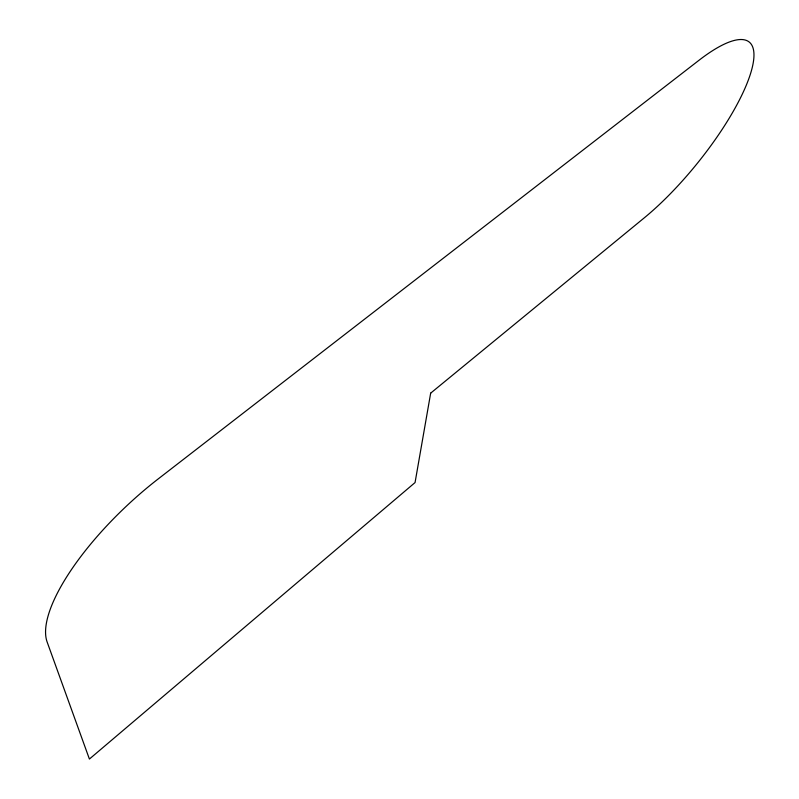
<?xml version="1.0" encoding="UTF-8"?>
<svg xmlns="http://www.w3.org/2000/svg" width="799" height="799" viewBox="0 0 799 799"><rect width="100%" height="100%" fill="white"/><g stroke="black" fill="none" stroke-linecap="round" stroke-linejoin="round"><path stroke-width="1.2" d="M430.671 393.148L415.061 482.556L89.408 759.05L47.181 642.126A153.138 52.474 -43.2 0 1 158.332 478.821L699.145 60.165A127.371 35.925 -51 0 1 749.422 77.014A127.371 35.925 -51 0 1 644.394 217.747L430.671 393.148"/></g></svg>
